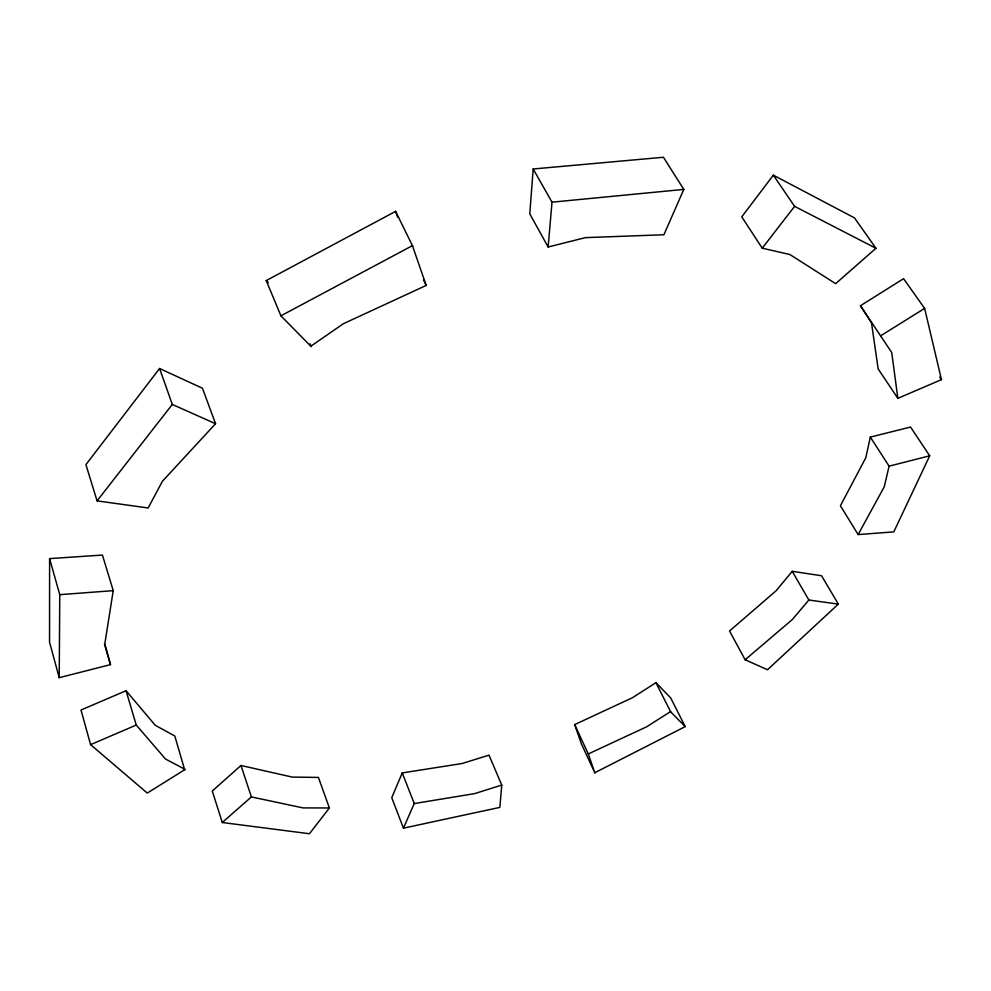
<?xml version="1.0" encoding="UTF-8"?>
<svg xmlns="http://www.w3.org/2000/svg" width="991" height="991" viewBox="0 0 991 991"><rect width="100%" height="100%" fill="white"/><g stroke="black" fill="none" stroke-linecap="round" stroke-linejoin="round"><path stroke-width="1.49" d="M49.6 558.602L49.55 642.18L59.225 677.683L110.484 664.627L104.823 643.84L113.234 590.648L102.432 555.071L49.6 558.602L59.757 594.674L59.225 677.683M533.17 168.99L529.789 213.883L548.147 247.007L585.458 237.629L663.896 234.756L683.802 189.405L663.437 157.259L533.17 168.99L551.999 202.176L548.147 247.007M501.756 785.083L499.836 807.392L403.436 828.166L391.755 797.681L402.259 772.918L462.066 763.516L489.009 755.154L501.756 785.083L474.54 793.642L414.238 803.565L403.436 828.166M870.321 437.105L865.762 457.83L840.405 505.769L858.132 534.57L893.808 531.882L929.707 455.81L910.543 427.047L870.321 437.105L889.1 466.154L884.257 486.779L858.132 534.57M773.339 175.159L741.763 216.856L762.228 248.196L789.827 254.489L835.648 283.661L875.945 248.27L854.502 217.896L773.339 175.159L794.584 206.351L875.945 248.27M159.588 368.503L85.92 464.618L97.081 500.864L148.154 507.974L162.45 481.23L215.555 423.727L202.449 388.237L159.588 368.503L172.298 404.439L215.555 423.727M329.384 807.962L309.452 833.741L222.281 822.505L212.285 791.016L240.974 765.486L292.308 777.105L318.421 777.427L329.384 807.962L303.06 807.913L251.392 796.925L222.281 822.505M762.228 248.196L794.584 206.351M97.081 500.864L172.298 404.439M792.218 571.324L776.089 590.785L729.549 631.007L745.121 659.758L767.505 669.743L838.324 604.126L821.564 575.759L792.218 571.324L808.867 600.026L838.324 604.126M808.867 600.026L792.404 619.462L745.121 659.758M310.815 346.206L343.419 323.698L426.192 285.433L412.429 245.644L395.595 211.368L266.232 280.577L280.911 315.819L311.224 346.627L310.034 343.827M412.64 246.264L412.429 245.644L280.911 315.819M594.786 772.732L685.202 726.614L670.734 697.961L655.931 682.688L632.444 697.726L574.681 724.582L581.432 743.944L594.885 773.017L588.282 753.953L574.681 724.582M670.696 711.872L655.931 682.688M860.448 305.748L903.581 278.682L924.628 308.387L941.45 379.64L897.846 398.345L878.15 368.912L871.485 322.756L860.448 305.748L891.727 352.523L897.846 398.345M880.826 335.701L924.628 308.387M588.282 753.953L646.689 726.775L670.486 711.662L685.202 726.614M91.308 744.34L90.602 744.65L147.25 793.073L185.168 769.425L165.509 759.019L136.25 725.065L90.602 744.65L81.002 710.014L126.055 690.727L155.253 725.288L174.812 736.003L184.648 769.759M889.1 466.154L929.707 455.81M551.999 202.176L683.802 189.405M59.757 594.674L113.234 590.648M266.232 280.577L268.313 282.732M939.691 377.113L941.45 379.64M423.529 279.982L426.192 285.433M402.259 772.918L414.238 803.565M395.595 211.368L397.589 217.079M240.974 765.486L251.392 796.925M126.055 690.727L136.25 725.065M104.464 644.15L110.484 664.627"/></g></svg>
